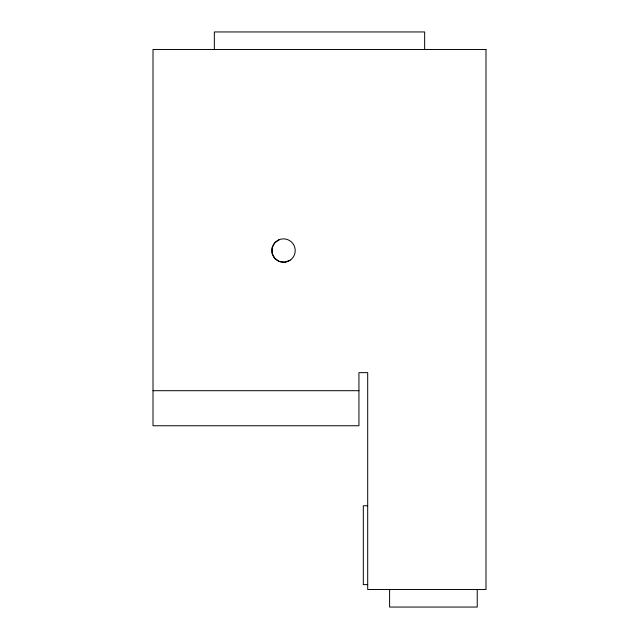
<?xml version="1.0" encoding="UTF-8"?>
<svg xmlns="http://www.w3.org/2000/svg" width="639" height="639" viewBox="0 0 639 639"><rect width="100%" height="100%" fill="white"/><g stroke="black" fill="none" stroke-linecap="round" stroke-linejoin="round"><path stroke-width="0.96" d="M279.371 239.625L274.762 242.804L272.158 247.764L272.158 253.363L274.762 258.324L279.371 261.503L284.93 262.182L290.17 260.193M153.009 390.701L358.934 390.701M367.697 505.753L363.311 505.753L363.311 584.621L367.697 584.621M477.229 589.525L477.229 607.05L389.598 607.05L389.598 589.525M424.655 49.475L424.655 31.95L214.345 31.95L214.345 49.475M485.991 49.475L153.009 49.475L153.009 425.75L358.934 425.75L358.934 372.649L367.697 372.649L367.697 589.525L485.991 589.525L485.991 49.475M273.628 256.814A11.702 11.702 0 0 0 293.884 255.999A11.702 11.702 0 0 0 283.045 238.874A11.702 11.702 0 0 0 273.628 256.814"/></g></svg>
